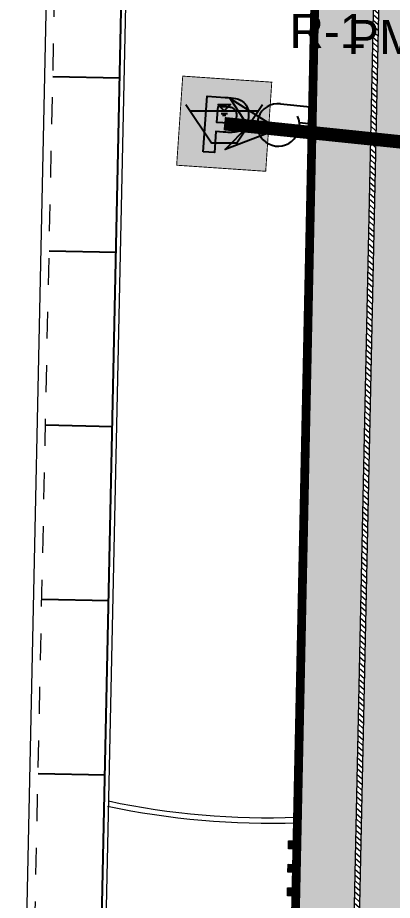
# Model space of a CAD drawing. Header units: inches. Extents: x 685564 to 685654, y 2762991 to 2763113.
# Drawn here: x 685568.07 to 685582.05, y 2763036.88 to 2763069.8 of the extents above; entities that cross this region are included whole.
import ezdxf
from ezdxf.enums import TextEntityAlignment as Align

# ---------------------------------------------------------------- set-up
doc = ezdxf.new("R2010")
doc.units = ezdxf.units.IN
doc.header["$MEASUREMENT"] = 0
doc.linetypes.add('J24-02000-XREF-ROAD BASE-(180-188)$0$DASHED2', pattern=[0.375, 0.25, -0.125])
doc.linetypes.add('J24-02000-XREF-ROAD BASE-(180-188)$0$X-Road Base$0$1-1', pattern=[0.2, 0.1, -0.1])
for name, color, linetype, lineweight in [('BASE SITE$0$L-HS-PATTERN', 251, 'Continuous', 9), ('H - CURB STONE 15 CM', 210, 'Continuous', 5), ('HDB -HS-BASE- ASPHALT-COLOR (BLUE)', 253, 'Continuous', 9), ('HDB -HS-BASE- ASPHALT-COLOR (RED)', 253, 'Continuous', 9), ('HDB -HS-BASE- ASPHALT-COLOR (WHITE)', 253, 'Continuous', 9), ('HDB -HS-BASE- CURB CONC. 15 CM', 34, 'Continuous', 20), ('HDB -HS-BASE- EXISTING R-CURB', 253, 'Continuous', 20), ('HDB -HS-BASE- LIMIT OF WORK', 1, 'Continuous', 9), ('HDB -HS-BASE- SEPERATION LINE', 253, 'Continuous', 9), ('J24-02000-XREF-ROAD BASE-(180-188)$0$C-PARKING', 8, 'J24-02000-XREF-ROAD BASE-(180-188)$0$DASHED2', 15), ('J24-02000-XREF-ROAD BASE-(180-188)$0$C-RD-SHY', 253, 'Continuous', 9)]:
    doc.layers.add(name, color=color, linetype=linetype, lineweight=lineweight)
for name, color, linetype in [('J24-02000-XREF-ROAD BASE-(180-188)$0$C-EXISTING ROAD', 253, 'Continuous'), ('J24-02000-XREF-ROAD BASE-(180-188)$0$C-PARKING LINE', 8, 'J24-02000-XREF-ROAD BASE-(180-188)$0$DASHED2'), ('L-WSRC-SYMB', 7, 'Continuous'), ('NODE', 7, 'Continuous'), ('pipe', 7, 'Continuous')]:
    doc.layers.add(name, color=color, linetype=linetype)
doc.layers.add('L-SYMB-TRIM', color=7, linetype='Continuous', true_color=0x000000)
doc.styles.get("Standard").update_dxf_attribs({"font": 'arial.ttf'})

# ---------------------------------------------------------------- blocks, each defined once
blk = doc.blocks.new('BASE SITE$0$MARKERS')
at = {"extrusion": (8.127451700772605e-05, 1.224414090261396e-05, 0.9999999966222669)}
blk.add_hatch(color=256, dxfattribs=at).paths.add_polyline_path([(0.02224137393792057, -0.148341906500924), (0.3189251851477075, -0.1038591582405934), (0.2744424386688502, 0.192824655226916), (-0.02224137393792057, 0.148341906500924)])
at = {"extrusion": (8.127451700772607e-05, 1.224414090261395e-05, 0.9999999966222669)}
blk.add_lwpolyline([(0.02224137393792057, -0.148341906500924), (0.3189251851477075, -0.1038591582405934), (0.2744424386688502, 0.192824655226916), (-0.02224137393792057, 0.148341906500924)], close=True, dxfattribs=at)
blk = doc.blocks.new('metersym-6')
at = {"linetype": 'Continuous', "lineweight": 0}
h = blk.add_hatch(color=0, dxfattribs=at)
h.paths.add_polyline_path([(0.4941115936232248, 0.5), (-0.5058884063767751, 0.5), (-0.5058884063767751, -0.5), (0.4941115936232248, -0.5)])
h.paths.add_polyline_path([(0.2347596872745815, 0.20745277386517), (0.2437825573843151, 0.1893602226521617), (0.2508003452474413, 0.1697493598336573), (0.2558130508639603, 0.1486201854096564), (0.2588206742338716, 0.1259726993801609), (0.2598232153571756, 0.1018069017451697), (0.2592432650159209, 0.0831213725714281), (0.2575034139921562, 0.06545472918295055), (0.2546036622858822, 0.04880697157973617), (0.2505440098970981, 0.03317809976178526), (0.2453244568258044, 0.01856811372909852), (0.2389450030720011, 0.004977013481674948), (0.2316716247374329, -0.007635172271876938), (0.2237702979238432, -0.01930841482294883), (0.2152410226312342, -0.03004271417154048), (0.2060837988596038, -0.03983807031765192), (0.1962986266089538, -0.04869448326128371), (0.1858855058792825, -0.05661195300243548), (0.1751309357391596, -0.063637981092864), (0.1643214152571529, -0.06982006908432706), (0.1534569444332617, -0.07515821697682427), (0.1425375232674873, -0.07965242477035574), (0.1315631517598292, -0.08330269246492142), (0.1205338299102871, -0.08610902006052164), (0.1044475558488013, -0.0888226606598841), (0.08611778396232114, -0.09104291205936255), (0.06554451425084676, -0.09276977425895684), (0.04272774671437813, -0.09400324725866703), (0.0176674813529136, -0.09474333105849318), (-0.009636281833546914, -0.09499002565843519), (-0.09195751089980686, -0.09499002565843517), (-0.0919575108998062, -0.3306743832003348), (-0.2185287399500855, -0.3306743832003348), (-0.2185287399500876, 0.2943256167996651), (-0.01643181254181914, 0.2943256167996651), (0.01970180011788067, 0.2940628685069755), (0.05138234015251843, 0.2932746236289063), (0.07860980756208726, 0.2919608821654576), (0.1013842023465837, 0.2901216441166294), (0.1197055245060097, 0.2877569094824221), (0.1335737740403685, 0.2848666782628347), (0.1510966286311246, 0.2794560171920378), (0.1676208721107697, 0.2721536428968827), (0.1831465044793037, 0.2629595553773696), (0.1976735257367274, 0.2518737546334988), (0.2112019358830386, 0.2388962406652711), (0.2237317349182395, 0.2240270134726841)], flags=16)
blk.add_hatch(color=0, dxfattribs=at).paths.add_polyline_path([(-0.0919575108998073, 0.01063148272145287), (-0.02339717566898, 0.01063148272145287), (6.306794502357793e-17, 0.01090267297628622), (0.02066731843639257, 0.01171624374078606), (0.03860477964019715, 0.0130721950149526), (0.05381238361141438, 0.01497052679878563), (0.06629013035004387, 0.01741123909228538), (0.07603801985608553, 0.0203943318954516), (0.08411925433376877, 0.02395973382341277), (0.09159703598732269, 0.0281473734912974), (0.09847136481674738, 0.03295725089910535), (0.1047422408220431, 0.03838936604683672), (0.1104096640032097, 0.04444371893449123), (0.1154736343602469, 0.05112030956206936), (0.1198390246431385, 0.05829963917116497), (0.123410707601868, 0.06586220900337324), (0.1261886832364351, 0.07380801905869333), (0.1281729515468404, 0.08213706933712557), (0.1293635125330834, 0.09084935983867028), (0.1297603661951645, 0.0999448905633275), (0.1292047873622986, 0.1110062848866774), (0.1275380508637016, 0.1214055516489515), (0.1247601566993728, 0.131142690850149), (0.1208711048693126, 0.1402177024902704), (0.1158708953735213, 0.148630586569315), (0.1097595282119986, 0.1563813430872832), (0.1027987585054168, 0.1633559357316406), (0.09525034137444945, 0.1694403281898519), (0.08711427681909607, 0.1746345204619179), (0.07839056483935727, 0.178938512547838), (0.06907920543523308, 0.1823523044476121), (0.05918019860672222, 0.1848758961612409), (0.05133916043460891, 0.1860456276846823), (0.04286297328635061, 0.1870026807493166), (0.03375163716195121, 0.187747055355143), (0.02400515206140489, 0.1882787515021621), (0.01362351798472197, 0.1885977691903733), (0.002606734931889782, 0.1887041084197771), (-0.009465347625294385, 0.1887041084197771), (-0.02301288021505288, 0.1887041084197771), (-0.03803586283738358, 0.1887041084197771), (-0.05453429549228639, 0.1887041084197771), (-0.07250817817976107, 0.1887041084197771), (-0.09195751089980797, 0.1887041084197771)])
at = {"layer": 'L-SYMB-TRIM', "linetype": 'Continuous', "lineweight": 0}
blk.add_hatch(color=256, dxfattribs=at).paths.add_polyline_path([(-0.5058884063767751, -0.5), (0.4941115936232248, -0.5), (0.4941115936232248, 0.5), (-0.5058884063767751, 0.5)])
at = {"color": 0, "linetype": 'Continuous', "ltscale": 0.1022343309819866, "const_width": 0.01, "flags": 128}
blk.add_lwpolyline([(-0.5058884063767751, -0.5), (0.4941115936232248, -0.5), (0.4941115936232248, 0.5), (-0.5058884063767751, 0.5), (-0.5058884063767751, -0.5)], close=True, dxfattribs=at)
at = {"color": 0, "linetype": 'Continuous', "ltscale": 0.00638964568637416, "flags": 128}
for points in [[(-0.2185287399500855, -0.3306743832003348), (-0.2185287399500876, 0.2943256167996651), (-0.01643181254182136, 0.2943256167996651), (0.01970180011788347, 0.2940628685069755), (0.05138234015251908, 0.2932746236289063), (0.07860980756208558, 0.2919608821654576), (0.1013842023465823, 0.2901216441166294), (0.1197055245060097, 0.2877569094824219), (0.133573774040368, 0.2848666782628348), (0.1510966286311242, 0.2794560171920377), (0.1676208721107697, 0.2721536428968827), (0.1831465044793037, 0.2629595553773698), (0.1976735257367268, 0.251873754633499), (0.2112019358830388, 0.2388962406652706), (0.2237317349182397, 0.2240270134726838), (0.2347596872745812, 0.2074527738651708), (0.2437825573843151, 0.1893602226521618), (0.2508003452474414, 0.1697493598336572), (0.2558130508639604, 0.1486201854096567), (0.2588206742338717, 0.1259726993801609), (0.2598232153571756, 0.1018069017451693), (0.2592432650159209, 0.08312137257142793), (0.2575034139921561, 0.06545472918295014), (0.254603662285882, 0.0488069715797359), (0.2505440098970981, 0.03317809976178521), (0.2453244568258044, 0.01856811372909828), (0.2389450030720011, 0.004977013481674675), (0.2316716247374324, -0.007635172271877155), (0.2237702979238434, -0.01930841482294898), (0.2152410226312342, -0.03004271417154047), (0.206083798859604, -0.03983807031765219), (0.1962986266089537, -0.04869448326128367), (0.1858855058792828, -0.05661195300243527), (0.1751309357391597, -0.063637981092864), (0.1643214152571528, -0.06982006908432692), (0.1534569444332621, -0.07515821697682412), (0.1425375232674875, -0.07965242477035572), (0.131563151759829, -0.0833026924649215), (0.1205338299102867, -0.08610902006052168), (0.1044475558488012, -0.08882266065988409), (0.08611778396232106, -0.09104291205936255), (0.0655445142508464, -0.09276977425895683), (0.0427277467143774, -0.09400324725866704), (0.01766748135291385, -0.0947433310584932), (-0.009636281833544258, -0.09499002565843517), (-0.09195751089980686, -0.09499002565843517), (-0.0919575108998062, -0.3306743832003348), (-0.2185287399500855, -0.3306743832003348)], [(-0.09195751089980797, 0.1887041084197771), (-0.0919575108998073, 0.01063148272145287), (-0.02339717566898003, 0.01063148272145287), (0, 0.01090267297628622), (0.02066731843639258, 0.01171624374078606), (0.03860477964019715, 0.0130721950149526), (0.05381238361141438, 0.01497052679878563), (0.06629013035004383, 0.01741123909228537), (0.07603801985608549, 0.02039433189545159), (0.08411925433376877, 0.02395973382341277), (0.0915970359873226, 0.02814737349129737), (0.09847136481674745, 0.03295725089910539), (0.1047422408220431, 0.03838936604683663), (0.1104096640032097, 0.04444371893449128), (0.1154736343602469, 0.05112030956206937), (0.1198390246431384, 0.05829963917116499), (0.123410707601868, 0.06586220900337314), (0.1261886832364352, 0.07380801905869339), (0.1281729515468404, 0.08213706933712572), (0.1293635125330834, 0.09084935983867037), (0.1297603661951645, 0.09994489056332734), (0.1292047873622986, 0.1110062848866775), (0.1275380508637016, 0.1214055516489516), (0.1247601566993728, 0.131142690850149), (0.1208711048693127, 0.1402177024902702), (0.1158708953735212, 0.1486305865693149), (0.1097595282119983, 0.1563813430872834), (0.1027987585054166, 0.1633559357316405), (0.09525034137444943, 0.169440328189852), (0.08711427681909623, 0.1746345204619177), (0.07839056483935725, 0.178938512547838), (0.06907920543523272, 0.1823523044476123), (0.05918019860672219, 0.1848758961612409), (0.05133916043460807, 0.1860456276846825), (0.04286297328635058, 0.1870026807493166), (0.0337516371619504, 0.187747055355143), (0.0240051520614073, 0.188278751502162), (0.01362351798472128, 0.1885977691903733), (0.002606734931892118, 0.1887041084197771), (-0.009465347625294385, 0.1887041084197771), (-0.02301288021505288, 0.1887041084197771), (-0.03803586283738358, 0.1887041084197771), (-0.05453429549228639, 0.1887041084197771), (-0.07250817817976107, 0.1887041084197771), (-0.09195751089980797, 0.1887041084197771)]]:
    blk.add_lwpolyline(points, close=True, dxfattribs=at)
blk = doc.blocks.new('WaterSource-6')
at = {"layer": 'L-WSRC-SYMB', "color": 0}
blk.add_blockref('metersym-6', (0, 0), dxfattribs=at)
blk = doc.blocks.new('RESERVOIR')
at = {"color": 0}
for points in [[(-4.5, 2.25), (-1.5, -2.25), (1.5, -2.25), (4.5, 2.25)], [(-4, 1.5), (4, 1.5)], [(-0.375, 1.2), (0.375, 1.2)], [(-0.1875, 1), (0.1875, 1)]]:
    blk.add_lwpolyline(points, dxfattribs=at)
blk.add_lwpolyline([(-0.75, 2.25), (0.75, 2.25), (0, 1.5)], close=True, dxfattribs=at)
blk = doc.blocks.new('PUMP')
at = {"color": 0}
blk.add_lwpolyline([(-0.5, 3), (3, 3), (3, 1), (2, 1)], dxfattribs=at)
blk.add_arc((-0.5, 0.5), 2.5, 90, 30.00000000000006, dxfattribs=at)
blk = doc.blocks.new('FLOWARROW')
at = {"color": 0}
blk.add_lwpolyline([(3, 0), (-3, -3), (-0.6, 0), (-3, 3)], close=True, dxfattribs=at)

msp = doc.modelspace()

# ---------------------------------------------------------------- hatches: boundary and pattern name
at = {"layer": 'HDB -HS-BASE- ASPHALT-COLOR (BLUE)'}
h = msp.add_hatch(dxfattribs=at)
h.set_pattern_fill('BOX', color=256, scale=0.035, angle=224)
h.set_pattern_definition([(349.3916718562588, (685662.7135365393, 2762594.455906399), (0.1636597631718714, 0.8738057461006576), []), (349.3916718562588, (685662.6726215986, 2762594.237454962), (0.1636597631718714, 0.8738057461006576), []), (259.3916718562588, (685662.7135365393, 2762594.455906399), (0.8738057461006576, -0.1636597631718713), [-0.22225, 0.22225]), (259.3916718562588, (685662.9319879758, 2762594.414991458), (0.8738057461006576, -0.1636597631718713), [-0.22225, 0.22225]), (259.3916718562588, (685663.1504394124, 2762594.374076517), (0.8738057461006576, -0.1636597631718713), [0.22225, -0.22225]), (259.3916718562588, (685663.368890849, 2762594.333161576), (0.8738057461006576, -0.1636597631718713), [0.22225, -0.22225]), (349.3916718562588, (685662.6317066578, 2762594.019003525), (0.1636597631718714, 0.8738057461006576), [0.22225, -0.22225]), (349.3916718562588, (685662.5907917169, 2762593.800552089), (0.1636597631718714, 0.8738057461006576), [0.22225, -0.22225])])
h.paths.add_polyline_path([(685594.8567814353, 2763103.103829821, -0.005558992174496256), (685614.3061837814, 2763102.454539739, 0.05624110609308549), (685613.7536913973, 2763104.530929411, 0.005375374689294758), (685594.9023969051, 2763105.153322253, 0.1077997410594611), (685588.6895859528, 2763103.942252661, 0.2935845992618385), (685579.7253207623, 2763090.622780306), (685578.1659594958, 2763017.308495765), (685580.1740849633, 2763015.317941251), (685581.7748572166, 2763090.579187606, -0.4145026630126847)])
at = {"layer": 'HDB -HS-BASE- ASPHALT-COLOR (RED)'}
h = msp.add_hatch(dxfattribs=at)
h.set_pattern_fill('BRSTONE', color=256, scale=0.03, angle=135)
h.set_pattern_definition([(170.3916718562587, (685662.7135365393, 2762594.455906399), (-0.04197170735124682, -0.2479324653651096), []), (260.3916718562587, (685662.0373570883, 2762594.570374691), (0.3336835432019495, -0.3115259613518472), [0.25146, -0.25146]), (260.3916718562587, (685662.1124881385, 2762594.557655992), (0.3336835432019495, -0.3115259613518472), [0.25146, -0.25146]), (170.3916718562587, (685662.0303618038, 2762594.529052614), (-0.4176269579044432, -0.184338969378372), [-0.6858, 0.0762]), (170.3916718562587, (685662.0233665192, 2762594.487730536), (-0.4176269579044432, -0.184338969378372), [-0.6858, 0.0762]), (170.3916718562587, (685662.0163712347, 2762594.446408459), (-0.4176269579044432, -0.184338969378372), [-0.6858, 0.0762]), (170.3916718562587, (685662.0093759501, 2762594.405086381), (-0.4176269579044432, -0.184338969378372), [-0.6858, 0.0762]), (170.3916718562587, (685662.0023806655, 2762594.363764304), (-0.4176269579044432, -0.184338969378372), [-0.6858, 0.0762])])
h.paths.add_polyline_path([(685594.8122786852, 2763101.104325005, -0.004321876532306083), (685609.9001793558, 2763100.638005959, -0.001287156426287463), (685614.391946698, 2763100.448723273, 0.04721046872790379), (685614.3339712871, 2763102.253103822, 0.005569483612467556), (685594.8523311454, 2763102.903879341, 0.4145026630483832), (685581.9748119927, 2763090.574934659), (685580.3699996435, 2763015.12374081), (685582.1332319056, 2763013.375936705), (685583.7744051238, 2763090.536658135, -0.4145026631048138)])
at = {"layer": 'HDB -HS-BASE- ASPHALT-COLOR (WHITE)'}
h = msp.add_hatch(dxfattribs=at)
h.set_pattern_fill('ANSI31', color=256, scale=0.05, angle=58)
h.set_pattern_definition([(138.3916718562587, (685662.7135365393, 2762594.455906399), (-0.1054155404908226, -0.1186976255997893), [])])
h.paths.add_polyline_path([(685581.9748119927, 2763090.574934659, -0.4145026630224126), (685594.8523311458, 2763102.903879339, -0.005569483612399751), (685614.3339712872, 2763102.253103821, 0.005305932532095368), (685614.3061837814, 2763102.454539739, 0.005559044003935131), (685594.8566000427, 2763103.103833857, 0.4144985104989595), (685581.7748572163, 2763090.579187605), (685580.1740849633, 2763015.317941251), (685580.3699996434, 2763015.12374081)])

# ---------------------------------------------------------------- linework, layer by layer
at = {"layer": 'H - CURB STONE 15 CM'}
for points in [[(685571.4180359007, 2763040.385931591, 0.06077029314744971), (685578.4937026352, 2763039.771464692, 0.05905680872675125)], [(685571.4593397621, 2763040.581620096, 0.06086694231296711), (685578.4979623128, 2763039.971735938, 0.05914164003105113)]]:
    msp.add_lwpolyline(points, format="xyb", dxfattribs=at)
at = {"layer": 'HDB -HS-BASE- CURB CONC. 15 CM'}
for points in [[(685613.7821662124, 2763104.679826137, 0.005381624818351008), (685594.9057346233, 2763105.303285114, 0.1077997410736371), (685588.630168004, 2763104.079982495, 0.2935845992124467), (685579.5753546804, 2763090.625970019), (685578.0190234861, 2763017.454146094)], [(685613.7756013734, 2763104.529969863, 0.005381624818349061), (685594.9023969059, 2763105.153322253, 0.1077997410736365), (685588.6895859528, 2763103.942252661, 0.2935845992116736), (685579.7253207624, 2763090.622780309), (685578.1659594958, 2763017.308495765)]]:
    msp.add_lwpolyline(points, format="xyb", dxfattribs=at)
at = {"layer": 'HDB -HS-BASE- EXISTING R-CURB'}
msp.add_lwpolyline([(685572.448621834, 2763087.093296926), (685571.0169589743, 2763019.782827898, 0.00625857110301972), (685570.8656472701, 2763002.489231859), (685568.3796037696, 2762999.978133841, 0.002708647526811924), (685568.4757040403, 2762992.466640618, 0.7535121380736779), (685569.1257716928, 2762992.29294564, -0.1569015548848973), (685578.6884696423, 2763000.665355475)], format="xyb", dxfattribs=at)
at = {"layer": 'HDB -HS-BASE- LIMIT OF WORK', "lineweight": 0, "const_width": 0.3}
msp.add_lwpolyline([(685634.0203, 2763017.953500001), (685627.1901000002, 2763011.062899999), (685585.0396999996, 2763010.494899999), (685578.0225, 2763017.4507), (685578.0654999996, 2763019.6329), (685579.7708999999, 2763099.8171), (685585.4855000004, 2763105.462300001, -0.01201942580677122), (685627.6359000001, 2763103.963099999), (685634.5456999997, 2763096.484300001, 0.01464342246911221), (685634.4801000003, 2763094.6291, -0.0005903599629738114), (685634.2587000001, 2763052.6635, -0.002997699713593471), (685634.0932999998, 2763030.1369, 0.00312229804097575)], format="xyb", close=True, dxfattribs=at)
at = {"layer": 'HDB -HS-BASE- SEPERATION LINE'}
for p, q in [((685581.7748572166, 2763090.579187605), (685580.1740849633, 2763015.317941252)), ((685581.9748119927, 2763090.574934659), (685580.3699996435, 2763015.123740811))]:
    msp.add_line(p, q, dxfattribs=at)
at = {"layer": 'J24-02000-XREF-ROAD BASE-(180-188)$0$C-EXISTING ROAD'}
msp.add_lwpolyline([(685570.7154174305, 2763002.550691647, -0.006236129779453098), (685570.8669928913, 2763019.786017572), (685572.2973345311, 2763087.034368651)], format="xyb", dxfattribs=at)
at = {"layer": 'J24-02000-XREF-ROAD BASE-(180-188)$0$C-PARKING', "linetype": 'J24-02000-XREF-ROAD BASE-(180-188)$0$X-Road Base$0$1-1', "ltscale": 10}
msp.add_line((685568.3675580607, 2763019.839179405), (685569.851061535, 2763089.586965316), dxfattribs=at)
at = {"layer": 'J24-02000-XREF-ROAD BASE-(180-188)$0$C-PARKING LINE', "linetype": 'Continuous', "ltscale": 10}
for p, q in [((685571.8826722434, 2763067.538777991), (685569.3832374127, 2763067.591939826)), ((685571.7444514808, 2763061.040247771), (685569.2450166501, 2763061.093409606)), ((685571.6062307181, 2763054.541717551), (685569.1067958873, 2763054.594879386)), ((685571.4680099555, 2763048.043187331), (685568.9685751247, 2763048.096349166)), ((685571.3297891929, 2763041.544657111), (685568.8303543621, 2763041.597818946))]:
    msp.add_line(p, q, dxfattribs=at)
at = {"layer": 'J24-02000-XREF-ROAD BASE-(180-188)$0$C-RD-SHY'}
msp.add_line((685568.0676260273, 2763019.845558823), (685569.7281534607, 2763097.916229991), dxfattribs=at)
at = {"layer": 'pipe', "color": 6, "const_width": 0.5}
for points in [[(685575.7781352879, 2763065.84211845), (685577.935582626, 2763065.62222321)], [(685577.935582626, 2763065.62222321), (685604.203259162, 2763062.90204355)]]:
    msp.add_lwpolyline(points, dxfattribs=at)

# ---------------------------------------------------------------- block references
at = {"layer": 'BASE SITE$0$L-HS-PATTERN', "extrusion": (-8.217180896631224e-05, 1.805518307967996e-06, 0.999999996622267), "xscale": -1, "rotation": 187.3085501375201}
for p in [(685578.1737950036, 2763038.948273378, -51.34648151218892), (685578.173809227, 2763038.948273077, -51.3464815133582), (685578.155157038, 2763038.071998432, -51.34648156280386), (685578.1365190705, 2763037.195723486, -51.34648161341858)]:
    msp.add_blockref('BASE SITE$0$MARKERS', p, dxfattribs=at)
at = {"layer": 'L-WSRC-SYMB', "xscale": 3.331744654297415, "yscale": 3.331744654297415, "zscale": 8.744736625452534, "rotation": 356.1032241152463}
msp.add_blockref('WaterSource-6', (685575.7977085981, 2763065.840785185), dxfattribs=at)
at = {"layer": 'NODE', "color": 0, "xscale": 0.31750000000127, "yscale": 0.31750000000127}
msp.add_blockref('RESERVOIR', (685575.7781352879, 2763065.84211845), dxfattribs=at)
at = {"layer": 'NODE', "color": 0, "xscale": 0.31750000000127, "yscale": 0.31750000000127, "rotation": 354.087743203852}
msp.add_blockref('PUMP', (685577.935582626, 2763065.62222321), dxfattribs=at)
at = {"layer": 'pipe', "color": 6, "xscale": 0.31750000000127, "yscale": 0.31750000000127, "rotation": 354.180293227218}
msp.add_blockref('FLOWARROW', (685576.856858957, 2763065.73217083), dxfattribs=at)

# ---------------------------------------------------------------- texts
at = {"layer": 'NODE', "color": 0}
for s, p in [('R-1', (685578.216535288, 2763068.28051845)), ('PMP-1', (685580.373982626, 2763068.06062321))]:
    msp.add_text(s, height=1.27000000000508, dxfattribs=at).set_placement(p, align=Align.BOTTOM_LEFT)

doc.saveas('drawing.dxf')
